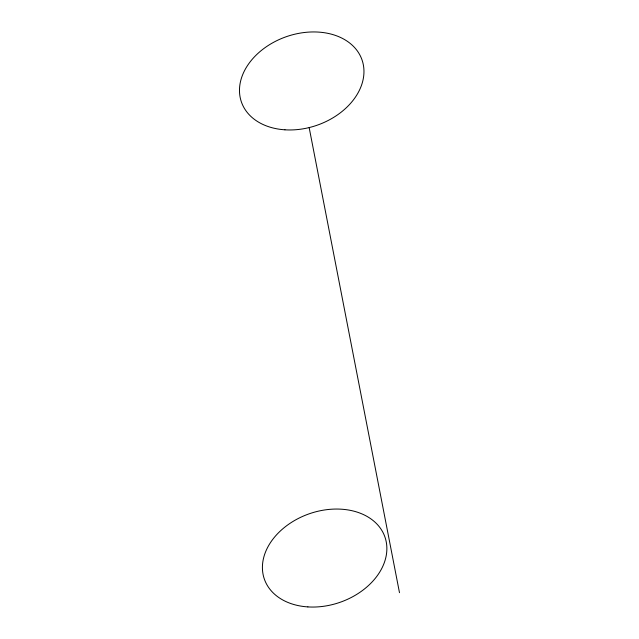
<?xml version="1.0" encoding="UTF-8"?>
<svg xmlns="http://www.w3.org/2000/svg" width="639" height="639" viewBox="0 0 639 639"><rect width="100%" height="100%" fill="white"/><g stroke="black" fill="none" stroke-linecap="round" stroke-linejoin="round"><path stroke-width="0.96" d="M309.188 127.728L399.487 592.688M307.878 606.906A63.86 46.863 -19.3 0 0 384.918 536.968A63.86 46.863 -19.3 0 0 281.104 530.29A63.86 46.863 -19.3 0 0 307.878 606.906M284.962 129.813A63.868 46.863 -19.3 0 0 362.009 59.866A63.868 46.863 -19.3 0 0 258.18 53.189A63.868 46.863 -19.3 0 0 284.962 129.813"/></g></svg>
